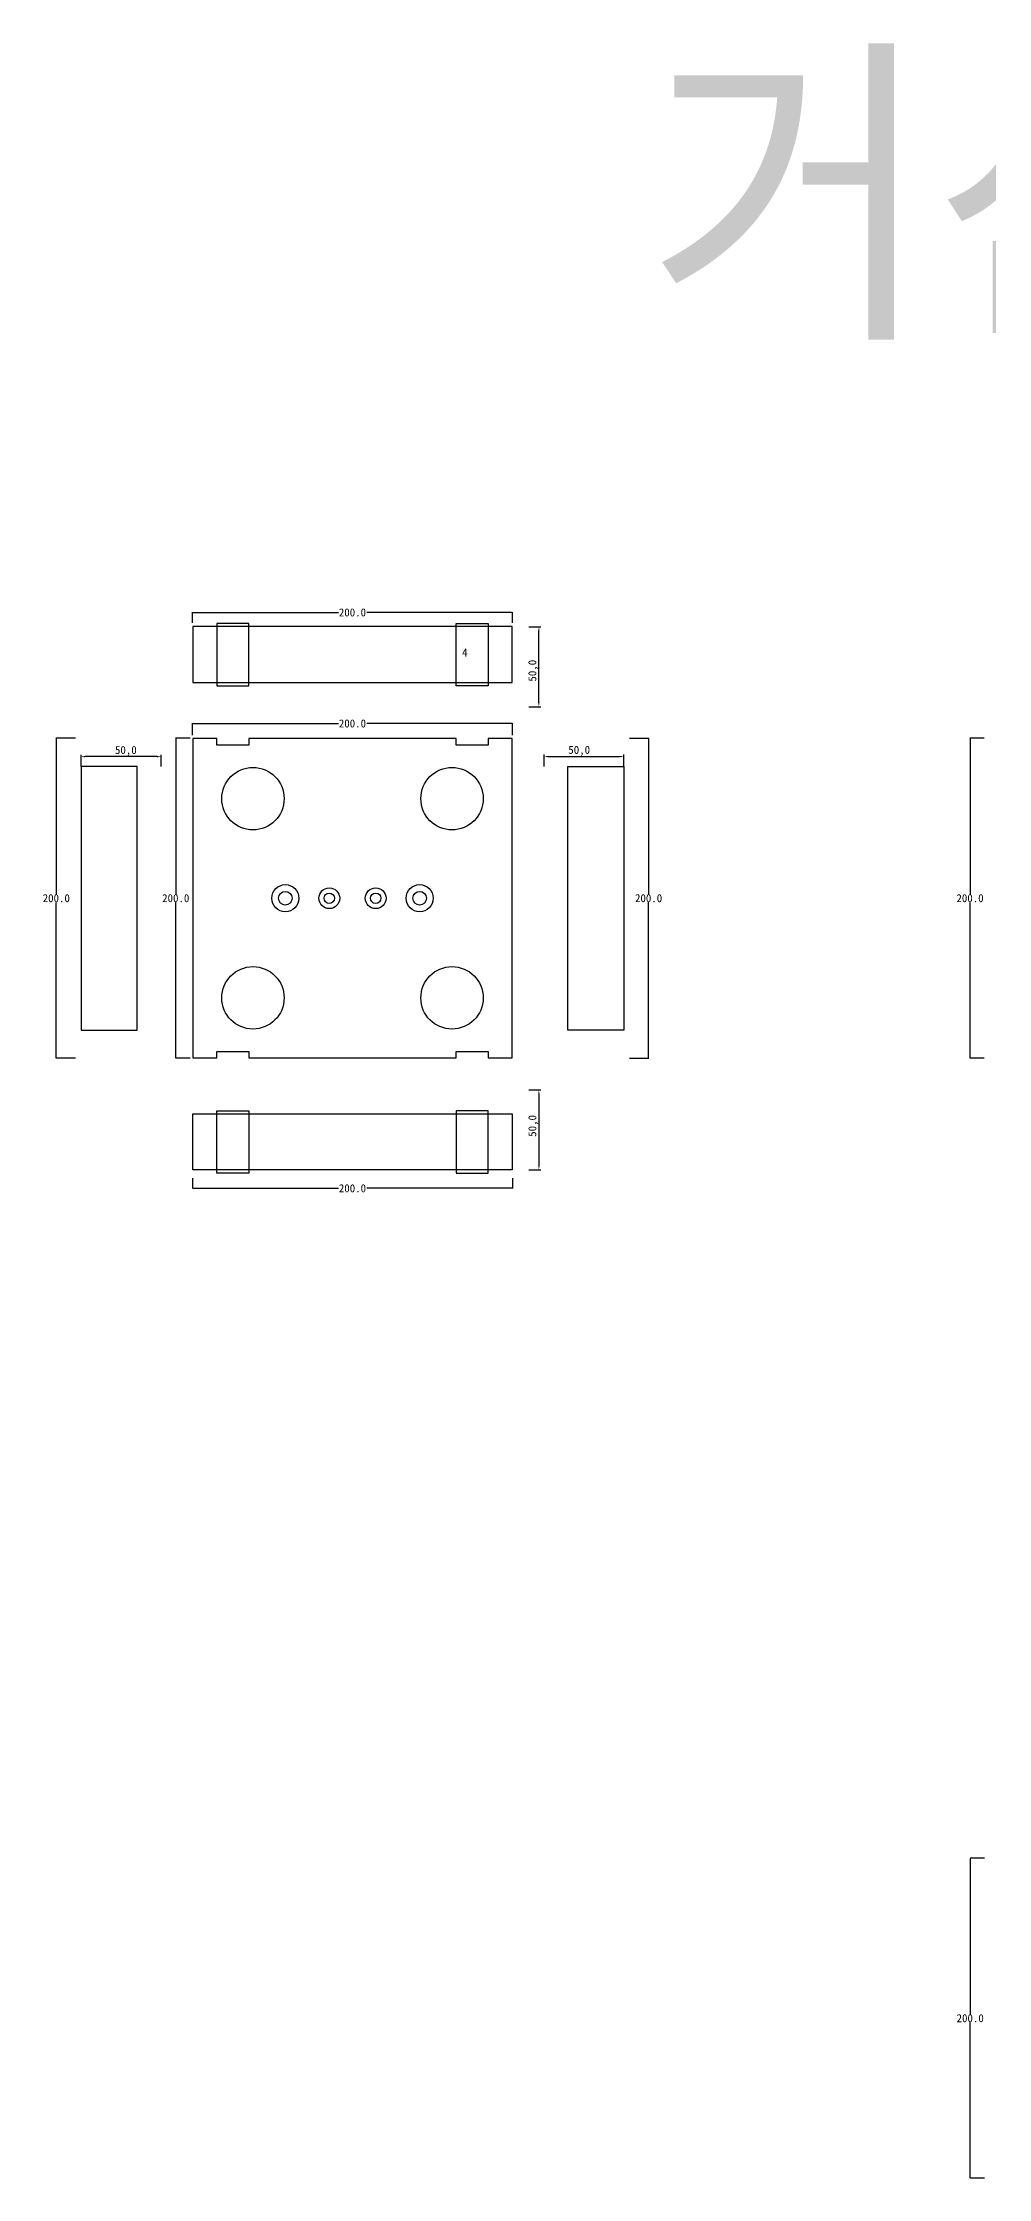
# Model space of a CAD drawing. Header units: millimetres. Extents: x 877 to 2638, y 374 to 1708.
# Drawn here: x 877 to 1468, y 374 to 1708 of the extents above; entities that cross this region are included whole.
import ezdxf

# ---------------------------------------------------------------- set-up
doc = ezdxf.new("R2010")
doc.units = ezdxf.units.MM
for name, color, linetype in [('TEXT', 7, 'Continuous'), ('볼트 구멍', 7, 'Continuous'), ('치구', 7, 'Continuous'), ('치수', 7, 'Continuous')]:
    doc.layers.add(name, color=color, linetype=linetype)
doc.dimstyles.new('ISO-25', dxfattribs={"dimtxt": 2.5, "dimasz": 2.5, "dimexe": 1.25, "dimexo": 0.625, "dimtad": 1, "dimtxsty": 'Standard', "dimcen": 2.5, "dimadec": 0, "dimazin": 0, "dimtfac": 1, "dimtmove": 0, "dimatfit": 3, "dimfxl": 0, "dimarcsym": 0})
doc.dimstyles.get("Standard").update_dxf_attribs({"dimtxt": 7, "dimasz": 0.18, "dimexe": 0.18, "dimexo": 0.0625, "dimgap": 0.09, "dimtad": 0, "dimtih": 1, "dimtoh": 1, "dimdec": 1, "dimzin": 0, "dimdsep": 46, "dimtxsty": 'Standard', "dimcen": 0.09, "dimadec": 0, "dimazin": 0, "dimtfac": 1, "dimtdec": 1, "dimtofl": 0, "dimtmove": 0, "dimatfit": 3, "dimfxl": 0, "dimtolj": 1, "dimtzin": 0, "dimarcsym": 0})

# ---------------------------------------------------------------- blocks, each defined once
blk = doc.blocks.new('*D22')
at = {"layer": 'Defpoints', "color": 0}
for p in [(900.9, 1262.2), (900.9, 1255.5), (950.9, 1255.4)]:
    blk.add_point(p, dxfattribs=at)
at = {"layer": '치수', "color": 0, "lineweight": -2}
for p, q in [((900.9, 1256.1), (900.9, 1263.4)), ((948.4, 1262.2), (903.4, 1262.2)), ((950.9, 1256), (950.9, 1263.4))]:
    blk.add_line(p, q, dxfattribs=at)
at = {"layer": '치수', "color": 0}
for points in [[(903.4, 1262.6), (903.4, 1261.7), (900.9, 1262.2)], [(948.4, 1262.6), (948.4, 1261.7), (950.9, 1262.2)]]:
    blk.add_solid(points, dxfattribs=at)
at = {"layer": '치수', "color": 0, "insert": (928.9, 1265.7), "char_height": 5, "attachment_point": 5}
blk.add_mtext('50,0', dxfattribs=at)
blk = doc.blocks.new('*D23')
at = {"layer": 'Defpoints', "color": 0}
for p in [(897.5, 1273.7), (885.4, 1073.7), (897.5, 1073.7)]:
    blk.add_point(p, dxfattribs=at)
at = {"layer": '치수', "color": 0, "lineweight": -2}
for p, q in [((897.4, 1273.7), (885.2, 1273.7)), ((885.4, 1273.5), (885.4, 1176.3)), ((885.4, 1073.9), (885.4, 1171.1)), ((897.4, 1073.7), (885.2, 1073.7))]:
    blk.add_line(p, q, dxfattribs=at)
at = {"layer": '치수', "color": 0}
for points in [[(885.4, 1273.5), (885.4, 1273.5), (885.4, 1273.7)], [(885.4, 1073.9), (885.4, 1073.9), (885.4, 1073.7)]]:
    blk.add_solid(points, dxfattribs=at)
at = {"layer": '치수', "color": 0, "insert": (885.4, 1173.7), "char_height": 5, "attachment_point": 5}
blk.add_mtext('\\A1;200.0', dxfattribs=at)
blk = doc.blocks.new('*D25')
at = {"layer": 'Defpoints', "color": 0}
for p in [(1465.8, 573.7), (1456.9, 373.7), (1465.8, 373.7)]:
    blk.add_point(p, dxfattribs=at)
at = {"layer": '치수', "color": 0, "lineweight": -2}
for p, q in [((1465.8, 573.7), (1456.8, 573.7)), ((1456.9, 573.5), (1456.9, 476.3)), ((1456.9, 373.9), (1456.9, 471.1)), ((1465.8, 373.7), (1456.8, 373.7))]:
    blk.add_line(p, q, dxfattribs=at)
at = {"layer": '치수', "color": 0}
for points in [[(1456.9, 573.5), (1457, 573.5), (1456.9, 573.7)], [(1456.9, 373.9), (1457, 373.9), (1456.9, 373.7)]]:
    blk.add_solid(points, dxfattribs=at)
at = {"layer": '치수', "color": 0, "insert": (1456.9, 473.7), "char_height": 5, "attachment_point": 5}
blk.add_mtext('\\A1;200.0', dxfattribs=at)
blk = doc.blocks.new('*D27')
at = {"layer": 'Defpoints', "color": 0}
for p in [(969.2, 1273.7), (960.1, 1073.7), (969.2, 1073.7)]:
    blk.add_point(p, dxfattribs=at)
at = {"layer": '치수', "color": 0, "lineweight": -2}
for p, q in [((969.1, 1273.7), (959.9, 1273.7)), ((960.1, 1273.5), (960.1, 1176.3)), ((960.1, 1073.9), (960.1, 1171.1)), ((969.1, 1073.7), (959.9, 1073.7))]:
    blk.add_line(p, q, dxfattribs=at)
at = {"layer": '치수', "color": 0}
for points in [[(960.1, 1273.5), (960.1, 1273.5), (960.1, 1273.7)], [(960.1, 1073.9), (960.1, 1073.9), (960.1, 1073.7)]]:
    blk.add_solid(points, dxfattribs=at)
at = {"layer": '치수', "color": 0, "insert": (960.1, 1173.7), "char_height": 5, "attachment_point": 5}
blk.add_mtext('\\A1;200.0', dxfattribs=at)
blk = doc.blocks.new('*D28')
at = {"layer": 'Defpoints', "color": 0}
for p in [(1243.8, 1273.7), (1243.8, 1073.7), (1255.8, 1073.7)]:
    blk.add_point(p, dxfattribs=at)
at = {"layer": '치수', "color": 0, "lineweight": -2}
for p, q in [((1243.8, 1273.7), (1256, 1273.7)), ((1255.8, 1273.5), (1255.8, 1176.3)), ((1255.8, 1073.9), (1255.8, 1171.1)), ((1243.8, 1073.7), (1256, 1073.7))]:
    blk.add_line(p, q, dxfattribs=at)
at = {"layer": '치수', "color": 0}
for points in [[(1255.8, 1273.5), (1255.9, 1273.5), (1255.8, 1273.7)], [(1255.8, 1073.9), (1255.9, 1073.9), (1255.8, 1073.7)]]:
    blk.add_solid(points, dxfattribs=at)
at = {"layer": '치수', "color": 0, "insert": (1255.8, 1173.7), "char_height": 5, "attachment_point": 5}
blk.add_mtext('\\A1;200.0', dxfattribs=at)
blk = doc.blocks.new('*D29')
at = {"layer": 'Defpoints', "color": 0}
for p in [(1465.7, 1273.7), (1456.8, 1073.7), (1465.7, 1073.7)]:
    blk.add_point(p, dxfattribs=at)
at = {"layer": '치수', "color": 0, "lineweight": -2}
for p, q in [((1465.7, 1273.7), (1456.7, 1273.7)), ((1456.8, 1273.5), (1456.8, 1176.3)), ((1456.8, 1073.9), (1456.8, 1171.1)), ((1465.7, 1073.7), (1456.7, 1073.7))]:
    blk.add_line(p, q, dxfattribs=at)
at = {"layer": '치수', "color": 0}
for points in [[(1456.8, 1273.5), (1456.9, 1273.5), (1456.8, 1273.7)], [(1456.8, 1073.9), (1456.9, 1073.9), (1456.8, 1073.7)]]:
    blk.add_solid(points, dxfattribs=at)
at = {"layer": '치수', "color": 0, "insert": (1456.8, 1173.7), "char_height": 5, "attachment_point": 5}
blk.add_mtext('\\A1;200.0', dxfattribs=at)
blk = doc.blocks.new('*D30')
at = {"layer": 'Defpoints', "color": 0}
for p in [(1180.3, 1053.9), (1180.3, 1003.9), (1187.2, 1003.9)]:
    blk.add_point(p, dxfattribs=at)
at = {"layer": '치수', "color": 0, "lineweight": -2}
for p, q in [((1180.9, 1053.9), (1188.5, 1053.9)), ((1187.2, 1051.4), (1187.2, 1006.4)), ((1180.9, 1003.9), (1188.5, 1003.9))]:
    blk.add_line(p, q, dxfattribs=at)
at = {"layer": '치수', "color": 0}
for points in [[(1186.8, 1051.4), (1187.6, 1051.4), (1187.2, 1053.9)], [(1186.8, 1006.4), (1187.6, 1006.4), (1187.2, 1003.9)]]:
    blk.add_solid(points, dxfattribs=at)
at = {"layer": '치수', "color": 0, "insert": (1183.7, 1031.4), "char_height": 5, "attachment_point": 5, "rotation": 90}
blk.add_mtext('50,0', dxfattribs=at)
blk = doc.blocks.new('*D31')
at = {"layer": 'Defpoints', "color": 0}
for p in [(970.6, 998.8), (1170.6, 998.8), (1170.6, 992.4)]:
    blk.add_point(p, dxfattribs=at)
at = {"layer": '치수', "color": 0, "lineweight": -2}
for p, q in [((970.6, 998.8), (970.6, 992.2)), ((970.8, 992.4), (1061.8, 992.4)), ((1170.5, 992.4), (1079.5, 992.4)), ((1170.6, 998.8), (1170.6, 992.2))]:
    blk.add_line(p, q, dxfattribs=at)
at = {"layer": '치수', "color": 0}
for points in [[(970.8, 992.5), (970.8, 992.4), (970.6, 992.4)], [(1170.5, 992.5), (1170.5, 992.4), (1170.6, 992.4)]]:
    blk.add_solid(points, dxfattribs=at)
at = {"layer": '치수', "color": 0, "insert": (1070.6, 992.4), "char_height": 5, "attachment_point": 5}
blk.add_mtext('\\A1;200.0', dxfattribs=at)
blk = doc.blocks.new('*D32')
at = {"layer": 'Defpoints', "color": 0}
for p in [(1170.6, 1352.3), (970.6, 1345.9), (1170.6, 1345.9)]:
    blk.add_point(p, dxfattribs=at)
at = {"layer": '치수', "color": 0, "lineweight": -2}
for p, q in [((970.6, 1345.9), (970.6, 1352.4)), ((970.8, 1352.3), (1061.8, 1352.3)), ((1170.5, 1352.3), (1079.5, 1352.3)), ((1170.6, 1345.9), (1170.6, 1352.4))]:
    blk.add_line(p, q, dxfattribs=at)
at = {"layer": '치수', "color": 0}
for points in [[(970.8, 1352.3), (970.8, 1352.2), (970.6, 1352.3)], [(1170.5, 1352.3), (1170.5, 1352.2), (1170.6, 1352.3)]]:
    blk.add_solid(points, dxfattribs=at)
at = {"layer": '치수', "color": 0, "insert": (1070.6, 1352.3), "char_height": 5, "attachment_point": 5}
blk.add_mtext('\\A1;200.0', dxfattribs=at)
blk = doc.blocks.new('*D33')
at = {"layer": 'Defpoints', "color": 0}
for p in [(1170.6, 1282.9), (970.6, 1275.5), (1170.6, 1275.5)]:
    blk.add_point(p, dxfattribs=at)
at = {"layer": '치수', "color": 0, "lineweight": -2}
for p, q in [((970.6, 1275.6), (970.6, 1283.1)), ((970.8, 1282.9), (1061.8, 1282.9)), ((1170.5, 1282.9), (1079.5, 1282.9)), ((1170.6, 1275.6), (1170.6, 1283.1))]:
    blk.add_line(p, q, dxfattribs=at)
at = {"layer": '치수', "color": 0}
for points in [[(970.8, 1282.9), (970.8, 1282.9), (970.6, 1282.9)], [(1170.5, 1282.9), (1170.5, 1282.9), (1170.6, 1282.9)]]:
    blk.add_solid(points, dxfattribs=at)
at = {"layer": '치수', "color": 0, "insert": (1070.6, 1282.9), "char_height": 5, "attachment_point": 5}
blk.add_mtext('\\A1;200.0', dxfattribs=at)
blk = doc.blocks.new('*D34')
at = {"layer": 'Defpoints', "color": 0}
for p in [(1180.3, 1343.4), (1187.2, 1343.4), (1180.3, 1293.4)]:
    blk.add_point(p, dxfattribs=at)
at = {"layer": '치수', "color": 0, "lineweight": -2}
for p, q in [((1180.9, 1343.4), (1188.5, 1343.4)), ((1187.2, 1295.9), (1187.2, 1340.9)), ((1180.9, 1293.4), (1188.5, 1293.4))]:
    blk.add_line(p, q, dxfattribs=at)
at = {"layer": '치수', "color": 0}
for points in [[(1186.8, 1340.9), (1187.6, 1340.9), (1187.2, 1343.4)], [(1186.8, 1295.9), (1187.6, 1295.9), (1187.2, 1293.4)]]:
    blk.add_solid(points, dxfattribs=at)
at = {"layer": '치수', "color": 0, "insert": (1183.7, 1315.9), "char_height": 5, "attachment_point": 5, "rotation": 90}
blk.add_mtext('50,0', dxfattribs=at)
blk = doc.blocks.new('*D35')
at = {"layer": 'Defpoints', "color": 0}
for p in [(1190.4, 1255.5), (1240.4, 1262.3), (1240.4, 1255.5)]:
    blk.add_point(p, dxfattribs=at)
at = {"layer": '치수', "color": 0, "lineweight": -2}
for p, q in [((1190.4, 1256.1), (1190.4, 1263.5)), ((1192.9, 1262.3), (1237.9, 1262.3)), ((1240.4, 1256.1), (1240.4, 1263.5))]:
    blk.add_line(p, q, dxfattribs=at)
at = {"layer": '치수', "color": 0}
for points in [[(1192.9, 1262.7), (1192.9, 1261.8), (1190.4, 1262.3)], [(1237.9, 1262.7), (1237.9, 1261.8), (1240.4, 1262.3)]]:
    blk.add_solid(points, dxfattribs=at)
at = {"layer": '치수', "color": 0, "insert": (1212.4, 1265.8), "char_height": 5, "attachment_point": 5}
blk.add_mtext('50,0', dxfattribs=at)

msp = doc.modelspace()

# ---------------------------------------------------------------- linework, layer by layer
at = {"layer": '볼트 구멍', "color": 2}
for centre, radius in [((1028.63, 1173.68), 8.5), ((1056.13, 1173.68), 6.5), ((1085.13, 1173.68), 6.5), ((1112.63, 1173.68), 8.5)]:
    msp.add_circle(centre, radius, dxfattribs=at)
at = {"layer": '볼트 구멍', "color": 3}
for centre, radius in [((1028.63, 1173.68), 4.25), ((1056.13, 1173.68), 3.25), ((1085.13, 1173.68), 3.25), ((1112.63, 1173.68), 4.25)]:
    msp.add_circle(centre, radius, dxfattribs=at)
at = {"layer": '치구'}
for points in [[(970.88, 1308.43), (1170.38, 1308.43), (1170.38, 1343.43), (970.88, 1343.43)], [(970.88, 1073.93), (985.88, 1073.93), (985.88, 1077.93), (1005.88, 1077.93), (1005.88, 1073.93), (1135.38, 1073.93), (1135.38, 1077.93), (1155.38, 1077.93), (1155.38, 1073.93), (1170.38, 1073.93), (1170.38, 1273.43), (1155.38, 1273.43), (1155.38, 1269.43), (1135.38, 1269.43), (1135.38, 1273.43), (1005.88, 1273.43), (1005.88, 1269.43), (985.88, 1269.43), (985.88, 1273.43), (970.88, 1273.43)], [(935.88, 1256.03), (900.88, 1256.03), (900.88, 1091.33), (935.88, 1091.33)], [(1205.38, 1256.03), (1240.38, 1256.03), (1240.38, 1091.33), (1205.38, 1091.33)], [(970.88, 1038.93), (1170.38, 1038.93), (1170.38, 1003.93), (970.88, 1003.93)]]:
    msp.add_lwpolyline(points, close=True, dxfattribs=at)
at = {"layer": '치구', "color": 1}
for points in [[(985.88, 1306.43), (1005.88, 1306.43), (1005.88, 1345.43), (985.88, 1345.43)], [(1155.38, 1306.43), (1135.38, 1306.43), (1135.38, 1345.43), (1155.38, 1345.43)], [(985.88, 1040.93), (1005.88, 1040.93), (1005.88, 1001.94), (985.88, 1001.94)], [(1155.38, 1040.93), (1135.38, 1040.93), (1135.38, 1001.94), (1155.38, 1001.94)]]:
    msp.add_lwpolyline(points, close=True, dxfattribs=at)
at = {"layer": '치구'}
for centre in [(1008.38, 1235.93), (1132.88, 1235.93), (1008.38, 1111.43), (1132.88, 1111.43)]:
    msp.add_circle(centre, 19.5, dxfattribs=at)

# ---------------------------------------------------------------- texts
at = {"layer": 'TEXT', "color": 3}
msp.add_text('거산 - 1층 대영', height=150, dxfattribs=at).set_placement((1254.54, 1538.77))
at = {"layer": 'TEXT', "color": 1}
msp.add_text('4', height=5, dxfattribs=at).set_placement((1139.19, 1324.74))

# ---------------------------------------------------------------- dimensions: what is measured, and where the dimension line sits
at = {"layer": '치수', "color": 4}
for base, p1, p2, dimstyle, override, picture, middle in [((1170.63, 1352.26), (970.63, 1345.86), (1170.63, 1345.86), 'Standard', {"dimtxt": 5}, '*D32', (1070.63, 1352.26)), ((1240.38, 1262.26), (1190.38, 1255.48), (1240.38, 1255.48), 'ISO-25', {"dimtxt": 5, "dimdec": 1, "dimzin": 0, "dimtdec": 1}, '*D35', (1212.38, 1262.26)), ((1170.63, 992.42), (970.63, 998.82), (1170.63, 998.82), 'Standard', {"dimtxt": 5}, '*D31', (1070.63, 992.42))]:
    dim = msp.add_linear_dim(base=base, p1=p1, p2=p2, dimstyle=dimstyle, override=override, dxfattribs=at)
    dim.commit()
    dim.dimension.update_dxf_attribs({"geometry": picture, "text_midpoint": middle, "dimtype": 160})
for base, p1, p2, angle, picture, middle in [((1187.21, 1343.43), (1180.31, 1293.43), (1180.31, 1343.43), 90, '*D34', (1187.21, 1315.93)), ((900.88, 1262.16), (950.88, 1255.38), (900.88, 1255.48), 180, '*D22', (928.88, 1262.16)), ((1187.21, 1003.93), (1180.31, 1053.93), (1180.31, 1003.93), 270, '*D30', (1187.21, 1031.43))]:
    dim = msp.add_linear_dim(base=base, p1=p1, p2=p2, angle=angle, dimstyle='ISO-25', override={"dimtxt": 5, "dimdec": 1, "dimzin": 0, "dimtdec": 1}, dxfattribs=at)
    dim.commit()
    dim.dimension.update_dxf_attribs({"geometry": picture, "text_midpoint": middle, "dimtype": 160})
dim = msp.add_linear_dim(base=(1170.63, 1282.91), p1=(970.63, 1275.51), p2=(1170.63, 1275.51), dimstyle='Standard', override={"dimtxt": 5}, dxfattribs=at)
dim.commit()
dim.dimension.update_dxf_attribs({"geometry": '*D33', "text_midpoint": (1070.63, 1282.91)})
for base, p1, p2, picture, middle in [((885.41, 1073.68), (897.48, 1273.68), (897.48, 1073.68), '*D23', (885.41, 1173.68)), ((960.1, 1073.68), (969.17, 1273.68), (969.17, 1073.68), '*D27', (960.1, 1173.68)), ((1255.85, 1073.68), (1243.78, 1273.68), (1243.78, 1073.68), '*D28', (1255.85, 1173.68)), ((1456.83, 1073.68), (1465.74, 1273.68), (1465.74, 1073.68), '*D29', (1456.83, 1173.68)), ((1456.93, 373.68), (1465.84, 573.68), (1465.84, 373.68), '*D25', (1456.93, 473.68))]:
    dim = msp.add_linear_dim(base=base, p1=p1, p2=p2, angle=90, dimstyle='Standard', override={"dimtxt": 5}, dxfattribs=at)
    dim.commit()
    dim.dimension.update_dxf_attribs({"geometry": picture, "text_midpoint": middle})

doc.saveas('drawing.dxf')
